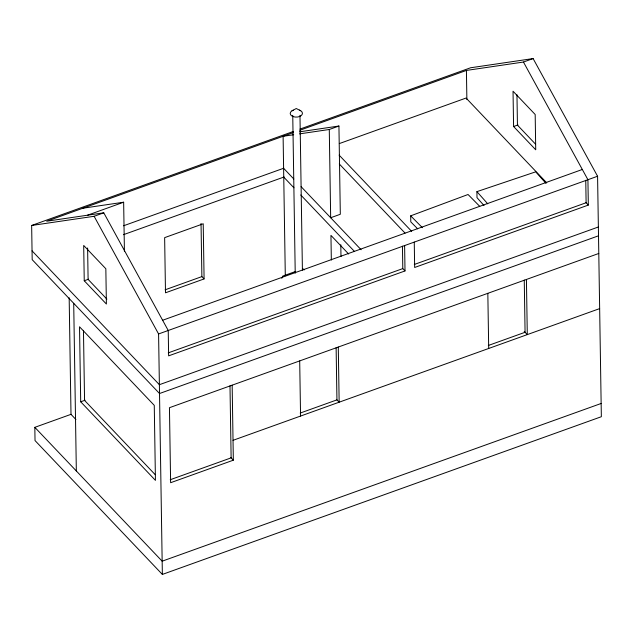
<?xml version="1.0" encoding="UTF-8"?>
<svg xmlns="http://www.w3.org/2000/svg" width="633" height="633" viewBox="0 0 633 633"><rect width="100%" height="100%" fill="white"/><g stroke="black" fill="none" stroke-linecap="round" stroke-linejoin="round"><path stroke-width="0.95" d="M281.78 278.306L282.769 276.075L295.658 271.446M292.019 110.783L296.252 108.528L300.667 110.712M417.677 228.845L410.785 221.859L410.69 215.837L468.048 194.497L479.767 206.374M598.509 235.808L159.524 393.52L32.188 259.672L31.65 225.475L293.483 131.411M300.002 129.069L470.635 67.763L533.113 58.576L597.576 176.243L601.35 416.712L162.364 574.424L35.029 440.576L34.823 427.338L71.094 414.306M293.332 132.613L46.731 221.21L103.772 212.823L168.236 330.489L168.631 355.857L405.009 270.94L404.614 245.564M299.844 130.271L466.418 70.429L523.459 62.042L533.113 58.576M87.473 215.22L123.649 202.22L124.424 251.396M329.279 129.496L338.932 126.03L340.317 214.278L330.671 217.744L329.279 129.496L299.464 133.879M31.65 225.475L94.119 216.288L103.772 212.823M339.32 143.58L466.07 98.044L546.738 182.85M123.538 225.783L283.608 168.275L293.807 178.997M123.403 234.708L284.098 176.979M84.244 280.759L106.391 304.038L105.838 268.74L83.691 245.462L84.244 280.759L88.628 279.185M513.585 126.513L535.732 149.792L535.178 114.494L513.031 91.215L513.585 126.513L517.968 124.938M165.118 289.811L201.88 276.605L201.041 223.425M204.087 278.931L165.498 292.802L164.635 237.644L203.225 223.781L204.087 278.931L201.626 276.344M162.626 320.258L582.32 169.478M162.364 574.424L158.582 333.955L597.576 176.243M168.275 352.858L402.794 268.606L402.446 246.166M414.299 264.475L586.111 202.75L585.754 180.31M523.459 62.042L587.922 179.709L588.326 205.084L414.655 267.474L414.259 242.099M80.7 401.797L155.441 480.36L154.262 405.349L79.521 326.786L80.7 401.797L85.083 400.214M598.367 226.986L159.381 384.698L32.046 250.842M598.786 253.461L169.446 407.699L170.625 482.71L233.34 460.183L232.161 385.173M300.184 413.072L336.938 399.874L336.123 347.675M488.32 345.483L525.073 332.278L524.259 280.079M233.023 440.323L599.649 308.611M170.253 479.719L231.124 457.857L229.993 385.806M601.144 403.474L162.151 561.186L34.823 427.338M484.023 205.551L477.005 197.662L476.91 191.641L535.708 171.828L545.915 183.301M299.488 131.83L338.932 126.03M293.688 134.734L283.109 136.285L285.301 275.727M82.907 208.21L123.649 202.22M410.69 215.837L422.409 227.714M535.565 144.174L517.446 125.128L516.963 94.736M585.865 202.497L588.326 205.084M524.219 331.375L527.289 334.612L526.427 279.454M339.13 155.125L411.664 231.369M339.272 163.947L405.025 233.071M402.548 268.352L405.009 270.94M301.086 186.648L361.119 249.75M283.75 177.105L293.949 187.819M300.746 194.972L354.456 251.428M348.641 253.999L330.948 235.389L331.336 260.06M303.025 268.796L304.133 269.959M336.693 399.613L339.153 402.2L338.291 347.042M106.89 299.124L88.106 279.375L87.607 247.994M230.879 457.596L233.34 460.183M155.22 474.687L84.561 400.404L83.461 330.331M75.92 419.513L70.999 414.338L69.171 297.803M476.91 191.641L487.758 203.834M94.119 216.288L158.582 333.955M487.829 293.316L488.7 348.474M466.418 70.429L466.877 99.492M340.799 244.749L340.981 256.594M299.979 115.325L302.408 270.164M299.694 360.913L300.564 416.063M292.747 115.388L295.223 273.179M73.705 303.318L76.34 470.984M299.401 110.134A6.116 3.727 -0.9 0 1 301.007 115.736A6.116 3.727 -0.9 0 1 291.631 115.815A6.116 3.727 -0.9 0 1 293.285 110.182"/></g></svg>
